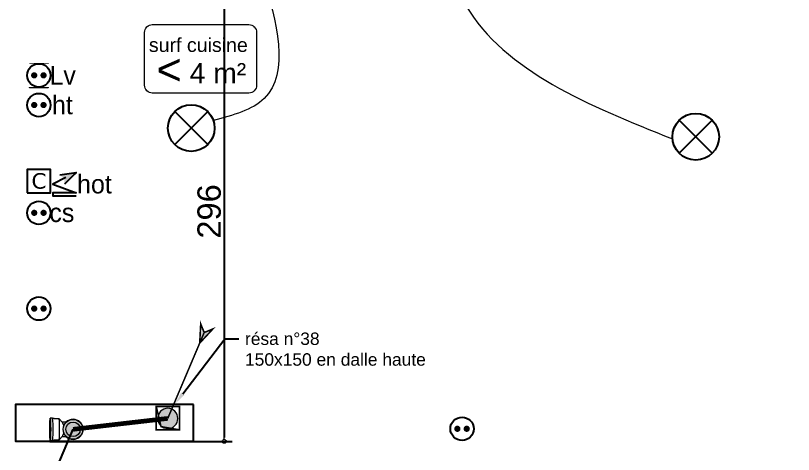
# Model space of a CAD drawing. Header units: millimetres. Extents: x 459337 to 526921, y -375392 to -289779.
# Drawn here: x 469426 to 474424, y -359155 to -356333 of the extents above; entities that cross this region are included whole.
import ezdxf
from ezdxf import colors
from ezdxf.entities.mleader import LeaderData, LeaderLine
from ezdxf.math import Vec2, Vec3

# ---------------------------------------------------------------- set-up
doc = ezdxf.new("R2010")
doc.units = ezdxf.units.MM
doc.set_wipeout_variables(frame=1)
doc.linetypes.add('prlm_eu', pattern=[2, 1.25, -0.25, 0.25, -0.25])
for name, color, linetype, lineweight in [('_GAZELEC-BOITE INCORPO', 36, 'Continuous', 18), ('_GAZELEC-RESERVATION', 1, 'Continuous', 18), ('_GAZELEC-RESERVATION 2', 132, 'Continuous', 18)]:
    doc.layers.add(name, color=color, linetype=linetype, lineweight=lineweight)
for name, color, linetype in [('GAZ-EU FLECHE', 42, 'Continuous'), ('prlm-EAU-CHU', 42, 'Continuous'), ('prlm-EAU-EF', 161, 'Continuous'), ('prlm-EAU-EUEV', 25, 'Continuous'), ('prlm-ELEC-CFO', 201, 'Continuous'), ('prlm-GT', 242, 'Continuous')]:
    doc.layers.add(name, color=color, linetype=linetype)
doc.styles.add('Arial', font='arial.ttf')
doc.styles.add('prlm-elec-cfo', font='comic.ttf', dxfattribs={"height": 12})
doc.styles.add('prlm-sejc', font='arial.ttf', dxfattribs={"height": 20})
doc.styles.get("Standard").update_dxf_attribs({"font": 'arial.ttf'})
doc.dimstyles.new('200', dxfattribs={"dimtxt": 150, "dimasz": 25, "dimexe": 50, "dimexo": 50, "dimgap": 20, "dimtad": 1, "dimdec": 0, "dimlfac": 0.1, "dimdsep": 46, "dimtxsty": 'Arial', "dimblk1": 'DOTBLANK', "dimblk2": 'DOTBLANK', "dimsah": 1, "dimcen": 25, "dimclrd": 5, "dimclre": 5, "dimadec": 0, "dimazin": 0, "dimtfac": 1, "dimtdec": 0, "dimtmove": 0, "dimatfit": 3, "dimldrblk": 'DOTBLANK', "dimfxl": 50, "dimtolj": 1, "dimtzin": 0, "dimarcsym": 0})

# ---------------------------------------------------------------- blocks, each defined once
blk = doc.blocks.new('xi.cceu1')
at = {"layer": 'prlm-EAU-CHU', "color": 0, "lineweight": 13}
for p, q in [((-4.87, -7.27), (-4.87, -4.09)), ((4.87, -4.09), (4.87, -7.27)), ((-6.85, -8.92), (-6.85, -12.09)), ((-4.34, -6.83), (-6.84, -8.91)), ((6.84, -8.91), (4.34, -6.83)), ((6.85, -12.09), (6.85, -8.92)), ((-7.25, -13.12), (-6.97, -13.03)), ((-7.25, -13.12), (-7.11, -14.67)), ((-6.85, -12.09), (-6.97, -12.22)), ((-6.97, -12.22), (-6.97, -13.03)), ((6.97, -12.22), (6.85, -12.09)), ((6.94, -13.03), (7.25, -13.12)), ((6.97, -13.03), (6.97, -12.22)), ((7.11, -14.67), (7.25, -13.12))]:
    blk.add_line(p, q, dxfattribs=at)
for radius in [6.36, 4.67]:
    blk.add_circle((0, 0), radius, dxfattribs=at)
for centre, radius, start, end in [((0, -87.18), 78.56, 84.9975, 95.0025), ((-0.73, -11.68), 6.05, 106.1332, 126.5542), ((0.73, -11.68), 6.05, 53.4458, 73.8668), ((0.01, -119.65), 106.84, 86.281, 93.7477)]:
    blk.add_arc(centre, radius, start, end, dxfattribs=at)
blk.add_ellipse((0, -14.67), major_axis=(7.1, 0), ratio=0.043635, dxfattribs=at)
blk = doc.blocks.new('xi.chu')
at = {"layer": 'prlm-EAU-EUEV', "linetype": 'ByBlock', "lineweight": 5}
blk.add_hatch(color=0, dxfattribs=at).paths.add_polyline_path([(6.5, 0, 1), (-6.5, 0, 1)])
at = {"layer": 'prlm-EAU-EUEV', "color": 0, "linetype": 'ByBlock', "lineweight": 5}
blk.add_circle((0, 0), 6.5, dxfattribs=at)
blk = doc.blocks.new('xi.HOT')
at = {"layer": 'prlm-ELEC-CFO', "lineweight": 5}
blk.add_hatch(color=0, dxfattribs=at).paths.add_polyline_path([(-3, 6), (-0.1, 3.7), (0, 0), (7.5, 7.5)])
at = {"layer": 'prlm-ELEC-CFO', "color": 0}
for points in [[(-3, 6), (7.5, 7.5), (0, 0)], [(0.95, 4.23), (-7.5, 0), (7.5, -5.5), (-7.5, -5.5), (-7.5, -7.5), (7.5, -7.5)]]:
    blk.add_lwpolyline(points, dxfattribs=at)
blk = doc.blocks.new('xi.PCS')
at = {"color": 0, "lineweight": 5}
blk.add_wipeout([(-7.5, -7.5), (7.5, -7.5), (7.5, 7.5), (-7.5, 7.5)], dxfattribs=at).dxf.layer = 'prlm-ELEC-CFO'
at = {"layer": 'prlm-ELEC-CFO', "color": 0, "linetype": 'ByBlock', "lineweight": 5, "const_width": 2}
for points in [[(-4, 0, 1), (-2, 0, 1)], [(2, 0, 1), (4, 0, 1)]]:
    blk.add_lwpolyline(points, format="xyb", close=True, dxfattribs=at)
at = {"layer": 'prlm-ELEC-CFO', "color": 0, "linetype": 'ByBlock', "lineweight": -2}
blk.add_circle((0, 0), 7.5, dxfattribs=at)
blk = doc.blocks.new('xi.SF32')
at = {"layer": 'prlm-ELEC-CFO', "color": 0, "flags": 128}
blk.add_lwpolyline([(-7.5, -7.5), (7.5, -7.5), (7.5, 7.5), (-7.5, 7.5)], close=True, dxfattribs=at)
at = {"layer": 'prlm-ELEC-CFO', "color": 0, "linetype": 'ByBlock', "insert": (0, 0), "char_height": 10, "width": 11.36, "attachment_point": 5}
blk.add_mtext('{\\fVerdana|b0|i0|c0|p34;C}', dxfattribs=at)
blk = doc.blocks.new('xi.LVrob')
at = {"layer": 'prlm-EAU-EF', "color": 0}
blk.add_lwpolyline([(-6, 7.5), (6, 7.5), (-6, -7.5), (6, -7.5)], close=True, dxfattribs=at)
blk = doc.blocks.new('xi.LV')
at = {"color": 0, "lineweight": 5}
blk.add_wipeout([(-7.5, -7.5), (7.5, -7.5), (7.5, 7.5), (-7.5, 7.5)], dxfattribs=at).dxf.layer = 'prlm-ELEC-CFO'
at = {"layer": 'prlm-ELEC-CFO', "color": 0, "linetype": 'ByBlock', "lineweight": 5, "const_width": 2}
for points in [[(-4, 0, 1), (-2, 0, 1)], [(2, 0, 1), (4, 0, 1)]]:
    blk.add_lwpolyline(points, format="xyb", close=True, dxfattribs=at)
at = {"layer": 'prlm-ELEC-CFO', "color": 0, "linetype": 'ByBlock', "lineweight": -2}
blk.add_circle((0, 0), 7.5, dxfattribs=at)
blk = doc.blocks.new('xi.PC')
at = {"color": 0, "lineweight": 5}
blk.add_wipeout([(-7.5, -7.5), (7.5, -7.5), (7.5, 7.5), (-7.5, 7.5)], dxfattribs=at).dxf.layer = 'prlm-ELEC-CFO'
at = {"layer": 'prlm-ELEC-CFO', "color": 0, "linetype": 'ByBlock', "lineweight": 5, "const_width": 2}
for points in [[(-4, 0, 1), (-2, 0, 1)], [(2, 0, 1), (4, 0, 1)]]:
    blk.add_lwpolyline(points, format="xyb", close=True, dxfattribs=at)
at = {"layer": 'prlm-ELEC-CFO', "color": 0, "linetype": 'ByBlock', "lineweight": -2}
blk.add_circle((0, 0), 7.5, dxfattribs=at)
blk = doc.blocks.new('xi.PCHT')
at = {"color": 0, "lineweight": 5}
blk.add_wipeout([(-7.5, -7.5), (7.5, -7.5), (7.5, 7.5), (-7.5, 7.5)], dxfattribs=at).dxf.layer = 'prlm-ELEC-CFO'
at = {"layer": 'prlm-ELEC-CFO', "color": 0, "linetype": 'ByBlock', "lineweight": 5, "const_width": 2}
for points in [[(-4, 0, 1), (-2, 0, 1)], [(2, 0, 1), (4, 0, 1)]]:
    blk.add_lwpolyline(points, format="xyb", close=True, dxfattribs=at)
at = {"layer": 'prlm-ELEC-CFO', "color": 0, "linetype": 'ByBlock', "lineweight": -2}
blk.add_circle((0, 0), 7.5, dxfattribs=at)
blk = doc.blocks.new('xi.PTCE')
at = {"layer": 'prlm-ELEC-CFO', "color": 0}
for points in [[(-10.61, 10.61), (10.61, -10.61)], [(10.61, 10.61), (-10.61, -10.61)]]:
    blk.add_lwpolyline(points, dxfattribs=at)
at = {"layer": 'prlm-ELEC-CFO', "color": 0, "linetype": 'ByBlock'}
blk.add_circle((0, 0), 15, dxfattribs=at)
blk = doc.blocks.new('xi.4m²')
at = {"color": 0}
blk.add_wipeout([(-34.54, 20.54), (34.54, 20.54), (34.54, -20.54), (-34.54, -20.54)], dxfattribs=at).dxf.layer = 'prlm-ELEC-CFO'
at = {"layer": 'prlm-ELEC-CFO', "color": 0, "lineweight": 13}
blk.add_lwpolyline([(-31, 22), (31, 22, -0.414214), (36, 17), (36, -17, -0.414214), (31, -22), (-31, -22, -0.414214), (-36, -17), (-36, 17, -0.414214)], format="xyb", close=True, dxfattribs=at)
at = {"layer": 'prlm-ELEC-CFO', "color": 0, "attachment_point": 6, "line_spacing_factor": 0.8, "style": 'prlm-sejc'}
for s, insert, char_height in [('surf cuisine', (30.36, 8.9), 9), ('4 m²', (29.31, -9.19), 13)]:
    blk.add_mtext(s, dxfattribs=dict(at, insert=insert, char_height=char_height))
at = {"layer": 'prlm-ELEC-CFO', "color": 0, "style": 'prlm-sejc', "flags": 8}
blk.add_attdef('?', (-28.3, -16.79), '', height=20, dxfattribs=at)
blk = doc.blocks.new('FLECHE2')
h = blk.add_hatch(color=256)
h.dxf.hatch_style = 1
h.paths.add_polyline_path([(496271.9, -370023.3), (496278.4, -369899.2), (496300.9, -369954.8), (496356.5, -369932.3)])
at = {"const_width": 10}
for points in [[(496066.7, -370507.2), (496300.9, -369954.8), (496356.5, -369932.3), (496271.9, -370023.3), (496300.9, -369954.8), (496278.4, -369899.2), (496271.9, -370023.3), (496356.5, -369932.3), (496300.9, -369954.8), (496278.4, -369899.2), (496271.9, -370023.3)], [(496271.9, -370023.3), (496278.4, -369899.2), (496300.9, -369954.8), (496356.5, -369932.3), (496271.9, -370023.3)]]:
    blk.add_lwpolyline(points, dxfattribs=at)
blk = doc.blocks.new('FLECHE1')
h = blk.add_hatch(color=256)
h.dxf.hatch_style = 1
h.paths.add_polyline_path([(495907.1, -370439.6), (495913.6, -370315.5), (495936.1, -370371.1), (495991.7, -370348.6)])
for p, q in [((495907.1, -370439.6), (496141.3, -369887.2)), ((495913.6, -370315.5), (495907.1, -370439.6)), ((495913.6, -370315.5), (495907.1, -370439.6)), ((495991.7, -370348.6), (495907.1, -370439.6)), ((495907.1, -370439.6), (495991.7, -370348.6)), ((495936.1, -370371.1), (495913.6, -370315.5)), ((495936.1, -370371.1), (495913.6, -370315.5)), ((495936.1, -370371.1), (495991.7, -370348.6)), ((495991.7, -370348.6), (495936.1, -370371.1)), ((495907.1, -370439.6), (495936.1, -370371.1))]:
    blk.add_line(p, q)
at = {"const_width": 10}
for points in [[(495936.1, -370371.1), (496141.3, -369887.2)], [(495907.1, -370439.6), (495913.6, -370315.5), (495936.1, -370371.1), (495991.7, -370348.6), (495907.1, -370439.6)]]:
    blk.add_lwpolyline(points, dxfattribs=at)
blk = doc.blocks.new('_DOTBLANK')
at = {"color": 0, "linetype": 'ByBlock'}
blk.add_line((-0.5, 0), (-1, 0), dxfattribs=at)
blk.add_circle((0, 0), 0.5, dxfattribs=at)
blk = doc.blocks.new('*D127')
at = {"layer": '_GAZELEC-BOITE INCORPO', "color": 5, "lineweight": -2, "transparency": 16777216}
for p, q in [((469646.3, -356114.1), (470817.3, -356114.1)), ((470767.3, -356139.1), (470767.3, -359045.7)), ((469646.3, -359070.7), (470817.3, -359070.7))]:
    blk.add_line(p, q, dxfattribs=at)
at = {"layer": '_GAZELEC-BOITE INCORPO', "color": 5, "lineweight": -2, "transparency": 16777216, "xscale": 25, "yscale": 25, "zscale": 25}
for p, rotation in [((470767.3, -356114.1), 90), ((470767.3, -359070.7), 270)]:
    blk.add_blockref('_DOTBLANK', p, dxfattribs=dict(at, rotation=rotation))
at = {"layer": '_GAZELEC-BOITE INCORPO', "color": 0, "transparency": 16777216, "insert": (470670.7, -357592.4), "char_height": 150, "attachment_point": 5, "rotation": 90, "style": 'Arial'}
blk.add_mtext('\\A1;296', dxfattribs=at)

msp = doc.modelspace()

# ---------------------------------------------------------------- linework, layer by layer
at = {"layer": '_GAZELEC-RESERVATION 2', "const_width": 10}
msp.add_lwpolyline([(470480.383, -358846.508), (470405.383, -358846.508), (470330.383, -358846.508), (470330.383, -358996.508), (470480.383, -358996.508), (470480.383, -358846.508), (470330.383, -358846.508), (470361.128, -358975.899), (470480.383, -358996.508)], dxfattribs=at)
at = {"layer": 'prlm-EAU-EUEV', "linetype": 'prlm_eu', "ltscale": 50, "const_width": 30, "flags": 128}
msp.add_lwpolyline([(469795.831, -358993.189), (470404.199, -358923.009)], dxfattribs=at)
at = {"layer": 'prlm-ELEC-CFO', "lineweight": 13}
for points in [[(470777.187, -355490.709), (471013.518, -356082.373), (471023.709, -356866.711), (470697.195, -357008.411)], [(472074.162, -355491.588), (472318.054, -356265.724), (473646.597, -357125.795)]]:
    msp.add_spline(points, degree=3, dxfattribs=at)
at = {"layer": 'prlm-GT', "ltscale": 50}
msp.add_lwpolyline([(470569.057, -358832.536), (469426.458, -358832.536), (469426.458, -359069.702), (470569.057, -359069.702)], close=True, dxfattribs=at)

# ---------------------------------------------------------------- block references
at = {"layer": 'GAZ-EU FLECHE'}
for name, p in [('FLECHE2', (-25662.473, 11584.227)), ('FLECHE1', (-26344.948, 10895.096))]:
    msp.add_blockref(name, p, dxfattribs=at)
at = {"layer": 'prlm-EAU-CHU', "xscale": 10, "yscale": 10, "zscale": 10, "rotation": 269.9999999999985}
msp.add_blockref('xi.cceu1', (469795.831, -358993.189), dxfattribs=at)
at = {"layer": 'prlm-EAU-EF', "xscale": 10, "yscale": 10, "zscale": 10}
msp.add_blockref('xi.LVrob', (469576.362, -356717.249), dxfattribs=at)
at = {"layer": 'prlm-EAU-EUEV', "xscale": -10, "yscale": 10, "zscale": 10, "rotation": 180}
for p in [(470404.197, -358922.993), (469795.831, -358993.189)]:
    msp.add_blockref('xi.chu', p, dxfattribs=at)
at = {"layer": 'prlm-ELEC-CFO', "xscale": 10, "yscale": 10, "zscale": 10}
for name, p in [('xi.PTCE', (470555.029, -357056.253)), ('xi.PTCE', (473795.987, -357112.278)), ('xi.SF32', (469576.362, -357396.876)), ('xi.PC', (469576.362, -358216.982)), ('xi.PC', (472294.963, -358989.701))]:
    msp.add_blockref(name, p, dxfattribs=at)

# ---------------------------------------------------------------- texts
at = {"layer": 'prlm-ELEC-CFO', "lineweight": 20, "char_height": 120, "attachment_point": 5, "line_spacing_factor": 0.8, "style": 'prlm-elec-cfo', "bg_fill": 3, "box_fill_scale": 1.1, "bg_fill_color": 256, "bg_fill_transparency": 0}
for s, insert in [('ht', (469727.123, -356908.054)), ('hot', (469933.306, -357417.316)), ('cs', (469723.81, -357601.276))]:
    msp.add_mtext(s, dxfattribs=dict(at, insert=insert))

# ---------------------------------------------------------------- leaders
at = {"layer": '_GAZELEC-RESERVATION', "color": 6}
ml = msp.add_multileader_mtext('Standard', dxfattribs=at)
ml.set_content('résa n°38\\P150x150 en dalle haute', color=6)
ml.set_leader_properties()
ml.build(insert=Vec2(0, 0))
ml.multileader.update_dxf_attribs({"has_text_frame": 1, "arrow_head_size": 80, "scale": 20})
ctx = ml.context
ctx.base_point, ctx.scale, ctx.char_height, ctx.arrow_head_size, ctx.landing_gap_size, ctx.plane_origin = Vec3(470860.359, -358411.438), 20, 80, 80, 40, Vec3(465152.613, -358213.061)
notes = []
notes.append((ctx, [(1, (1, 1, 0), (470770.514, -358411.438), (1, 0), 89.845, [(0, [(470452.677, -358827.601)], 0, [])])]))
ctx.mtext.insert, ctx.mtext.width, ctx.mtext.flow_direction = Vec3(470900.359, -358370.756), 1568.85041, 5
for ctx, leaders in notes:
    for number, flags, end, landing, length, lines in leaders:
        leader = LeaderData()
        leader.index, (leader.has_last_leader_line, leader.has_dogleg_vector, leader.attachment_direction) = number, flags
        leader.last_leader_point, leader.dogleg_vector, leader.dogleg_length = Vec3(end), Vec3(landing), length
        for number, points, colour, breaks in lines:
            line = LeaderLine()
            line.index, line.vertices, line.color, line.breaks = number, Vec3.list(points), colors.encode_raw_color(colour), breaks
            leader.lines.append(line)
        ctx.leaders.append(leader)

# ---------------------------------------------------------------- next in the draw order: block references
at = {"layer": 'prlm-ELEC-CFO', "xscale": 10, "yscale": 10, "zscale": 10}
msp.add_blockref('xi.4m²', (470615.072, -356611.471), dxfattribs=at).add_auto_attribs({'?': '<'})
for name, p in [('xi.PCHT', (469576.362, -356908.054)), ('xi.HOT', (469740.572, -357417.316)), ('xi.PCS', (469576.362, -357601.276))]:
    msp.add_blockref(name, p, dxfattribs=at)

# ---------------------------------------------------------------- next in the draw order: texts
at = {"layer": 'prlm-EAU-EF', "lineweight": 20, "insert": (469729.188, -356717.249), "char_height": 120, "attachment_point": 5, "line_spacing_factor": 0.8, "style": 'prlm-elec-cfo', "bg_fill": 3, "box_fill_scale": 1.1, "bg_fill_color": 256, "bg_fill_transparency": 0}
msp.add_mtext('Lv', dxfattribs=at)

# ---------------------------------------------------------------- next in the draw order: texts
at = {"layer": 'prlm-ELEC-CFO', "lineweight": 20, "insert": (469729.188, -356717.249), "char_height": 120, "attachment_point": 5, "line_spacing_factor": 0.8, "style": 'prlm-elec-cfo', "bg_fill": 3, "box_fill_scale": 1.1, "bg_fill_color": 256, "bg_fill_transparency": 0}
msp.add_mtext('Lv', dxfattribs=at)

# ---------------------------------------------------------------- next in the draw order: block references
at = {"layer": 'prlm-ELEC-CFO', "xscale": 10, "yscale": 10, "zscale": 10}
msp.add_blockref('xi.LV', (469576.362, -356717.249), dxfattribs=at)

# ---------------------------------------------------------------- next in the draw order: dimensions: what is measured, and where the dimension line sits
at = {"layer": '_GAZELEC-BOITE INCORPO'}
dim = msp.add_linear_dim(base=(470767.269, -359070.704), p1=(469596.305, -356114.093), p2=(469596.305, -359070.704), angle=90, dimstyle='200', dxfattribs=at)
dim.commit()
dim.dimension.update_dxf_attribs({"geometry": '*D127', "text_midpoint": (470670.683, -357592.398)})

doc.saveas('drawing.dxf')
